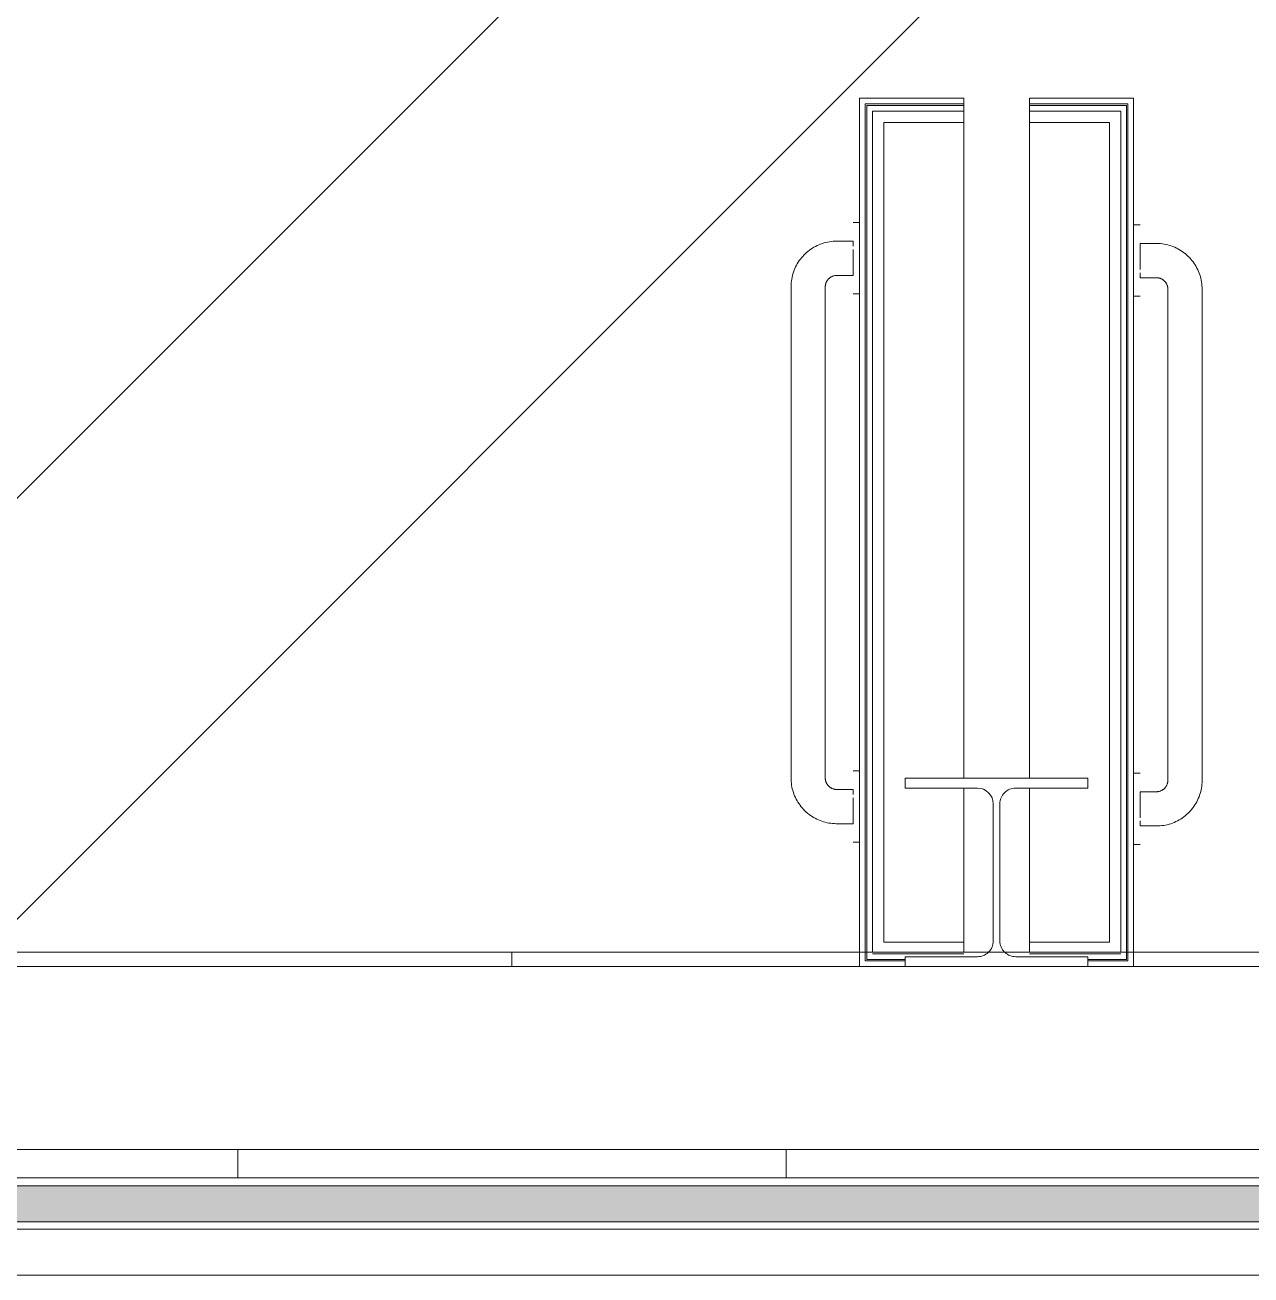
# Model space of a CAD drawing. Header units: inches. Extents: x -1442 to 61540, y -36095 to 93.
# Drawn here: x 59608.1 to 59661.8, y -22800.8 to -22746.1 of the extents above; entities that cross this region are included whole.
import ezdxf

# ---------------------------------------------------------------- set-up
doc = ezdxf.new("R2010")
doc.units = ezdxf.units.IN
doc.header["$MEASUREMENT"] = 0
for name, color, linetype, lineweight in [('A-DETL', 90, 'Continuous', 9), ('A-DETL-GENF', 92, 'Continuous', 9), ('A-FLOR', 192, 'Continuous', 9), ('A-FLOR-PATT', 8, 'Continuous', 9), ('A-WALL', 113, 'Continuous', 9), ('A-WALL-PATT', 111, 'Continuous', 15), ('I-WALL', 2, 'Continuous', 9), ('L-SITE-WALL', 31, 'Continuous', 9), ('Q-SPCQ', 91, 'Continuous', 9), ('S-BEAM', 12, 'Continuous', 9), ('S-COLS', 52, 'Continuous', 9)]:
    doc.layers.add(name, color=color, linetype=linetype, lineweight=lineweight)

# ---------------------------------------------------------------- blocks, each defined once
blk = doc.blocks.new('817_Grab_Bars - 8170-001240-25748-Life Safety Plan')
at = {"layer": 'Q-SPCQ', "color": 7}
for p, q in [((25395.89, -22754.734), (25395.609, -22754.734)), ((25395.609, -22755.547), (25394.89, -22755.547)), ((25395.609, -22755.767), (25395.609, -22755.547)), ((25395.609, -22755.547), (25395.609, -22755.767)), ((25395.609, -22756.297), (25395.609, -22755.908)), ((25395.609, -22755.922), (25395.609, -22756.297)), ((25395.609, -22756.827), (25395.609, -22756.297)), ((25395.609, -22756.827), (25395.609, -22757.047)), ((25395.609, -22757.047), (25395.609, -22756.827)), ((25392.89, -22757.547), (25392.89, -22779.047)), ((25394.39, -22779.047), (25394.39, -22757.547)), ((25394.89, -22757.047), (25395.609, -22757.047)), ((25395.609, -22757.859), (25395.89, -22757.859)), ((25395.89, -22778.734), (25395.609, -22778.734)), ((25395.609, -22779.547), (25394.89, -22779.547)), ((25395.609, -22779.767), (25395.609, -22779.547)), ((25395.609, -22779.547), (25395.609, -22779.767)), ((25395.609, -22780.297), (25395.609, -22779.908)), ((25395.609, -22779.922), (25395.609, -22780.297)), ((25395.609, -22780.827), (25395.609, -22780.297)), ((25394.89, -22781.047), (25395.609, -22781.047)), ((25395.609, -22780.827), (25395.609, -22781.047)), ((25395.609, -22781.047), (25395.609, -22780.827)), ((25395.609, -22781.859), (25395.89, -22781.859))]:
    blk.add_line(p, q, dxfattribs=at)
at = {"layer": 'Q-SPCQ', "color": 7, "flags": 128}
for points in [[(25394.89, -22755.547), (25394.81, -22755.549), (25394.73, -22755.553), (25394.651, -22755.561), (25394.572, -22755.572), (25394.493, -22755.587), (25394.415, -22755.604), (25394.338, -22755.625), (25394.261, -22755.648), (25394.186, -22755.675), (25394.111, -22755.705), (25394.038, -22755.737), (25393.967, -22755.773), (25393.896, -22755.811), (25393.828, -22755.852), (25393.761, -22755.896), (25393.696, -22755.943), (25393.633, -22755.992), (25393.571, -22756.043), (25393.512, -22756.097), (25393.456, -22756.154), (25393.401, -22756.212), (25393.349, -22756.273), (25393.299, -22756.335), (25393.252, -22756.4), (25393.207, -22756.466), (25393.165, -22756.535), (25393.126, -22756.604), (25393.09, -22756.676), (25393.057, -22756.748), (25393.026, -22756.822), (25392.999, -22756.897), (25392.974, -22756.974), (25392.953, -22757.051), (25392.934, -22757.128), (25392.919, -22757.207), (25392.907, -22757.286), (25392.898, -22757.366), (25392.893, -22757.445), (25392.89, -22757.525), (25392.89, -22757.547)], [(25394.39, -22757.547), (25394.391, -22757.527), (25394.392, -22757.507), (25394.394, -22757.487), (25394.397, -22757.467), (25394.4, -22757.448), (25394.405, -22757.428), (25394.41, -22757.409), (25394.416, -22757.39), (25394.422, -22757.371), (25394.43, -22757.352), (25394.438, -22757.334), (25394.447, -22757.316), (25394.456, -22757.299), (25394.467, -22757.281), (25394.478, -22757.265), (25394.489, -22757.248), (25394.501, -22757.233), (25394.514, -22757.217), (25394.528, -22757.202), (25394.542, -22757.188), (25394.556, -22757.175), (25394.572, -22757.162), (25394.587, -22757.149), (25394.603, -22757.137), (25394.62, -22757.126), (25394.637, -22757.116), (25394.655, -22757.106), (25394.672, -22757.097), (25394.691, -22757.089), (25394.709, -22757.081), (25394.728, -22757.074), (25394.747, -22757.068), (25394.766, -22757.063), (25394.786, -22757.058), (25394.805, -22757.054), (25394.825, -22757.051), (25394.845, -22757.049), (25394.865, -22757.048), (25394.885, -22757.047), (25394.89, -22757.047)], [(25392.89, -22779.047), (25392.892, -22779.127), (25392.897, -22779.207), (25392.905, -22779.286), (25392.916, -22779.366), (25392.93, -22779.444), (25392.948, -22779.522), (25392.968, -22779.6), (25392.992, -22779.676), (25393.018, -22779.751), (25393.048, -22779.826), (25393.081, -22779.899), (25393.116, -22779.971), (25393.155, -22780.041), (25393.196, -22780.109), (25393.24, -22780.176), (25393.286, -22780.241), (25393.335, -22780.305), (25393.387, -22780.366), (25393.441, -22780.425), (25393.497, -22780.482), (25393.555, -22780.536), (25393.616, -22780.588), (25393.679, -22780.638), (25393.743, -22780.685), (25393.81, -22780.73), (25393.878, -22780.772), (25393.948, -22780.811), (25394.019, -22780.847), (25394.092, -22780.881), (25394.166, -22780.911), (25394.241, -22780.939), (25394.317, -22780.963), (25394.394, -22780.984), (25394.472, -22781.003), (25394.55, -22781.018), (25394.629, -22781.03), (25394.709, -22781.039), (25394.789, -22781.044), (25394.869, -22781.047), (25394.89, -22781.047)], [(25394.89, -22779.547), (25394.87, -22779.547), (25394.85, -22779.545), (25394.83, -22779.543), (25394.811, -22779.541), (25394.791, -22779.537), (25394.771, -22779.533), (25394.752, -22779.527), (25394.733, -22779.522), (25394.714, -22779.515), (25394.696, -22779.507), (25394.677, -22779.499), (25394.659, -22779.49), (25394.642, -22779.481), (25394.625, -22779.471), (25394.608, -22779.46), (25394.592, -22779.448), (25394.576, -22779.436), (25394.561, -22779.423), (25394.546, -22779.409), (25394.532, -22779.395), (25394.518, -22779.381), (25394.505, -22779.366), (25394.492, -22779.35), (25394.481, -22779.334), (25394.469, -22779.317), (25394.459, -22779.3), (25394.449, -22779.283), (25394.44, -22779.265), (25394.432, -22779.247), (25394.424, -22779.228), (25394.417, -22779.209), (25394.411, -22779.19), (25394.406, -22779.171), (25394.401, -22779.152), (25394.398, -22779.132), (25394.394, -22779.112), (25394.392, -22779.092), (25394.391, -22779.072), (25394.39, -22779.052), (25394.39, -22779.047)]]:
    blk.add_lwpolyline(points, dxfattribs=at)
blk = doc.blocks.new('Locker Rooms and Restrooms_rvt-2-Life Safety Plan')
at = {"layer": 'A-FLOR-PATT'}
h = blk.add_hatch(dxfattribs=at)
h.set_pattern_fill('FP_9', color=27, style=0, pattern_type=2)
h.set_pattern_definition([(0, (59653.432, -22758.5), (-48, 23.995), [48, 0, 0, 0]), (90, (59677.43, -22770.497), (-48, 3e-15), [11.997, -11.997]), (90, (59665.43, -22758.5), (-48, 3e-15), [11.997, -11.997]), (90, (59689.43, -22758.5), (-48, 3e-15), [11.997, -11.997]), (0, (59653.432, -22746.502), (-48, 23.995), [48, 0, 0, 0]), (90, (59701.43, -22770.497), (-48, 3e-15), [11.997, -11.997])])
h.paths.add_polyline_path([(25341.046, -22796.552), (25502.14, -22796.552), (25502.14, -22795.303), (25336.745, -22795.303), (25336.745, -22796.552), (25340.402, -22796.552)], flags=0)
h.paths.add_polyline_path([(25451.671, -22787.303), (25451.921, -22787.303), (25451.984, -22787.053), (25452.234, -22786.99), (25452.234, -22786.74), (25451.921, -22787.053)], flags=0)
h.paths.add_polyline_path([(25407.89, -22787.303), (25407.328, -22786.74), (25407.328, -22786.99), (25407.578, -22787.053), (25407.64, -22787.303)], flags=0)
h.paths.add_polyline_path([(25437.988, -22787.303), (25451.671, -22787.303), (25451.671, -22786.678), (25407.89, -22786.678), (25407.89, -22787.303), (25419.466, -22787.303)], flags=0)
h.paths.add_polyline_path([(25344.203, -22787.303), (25344.453, -22787.303), (25344.515, -22787.053), (25344.765, -22786.99), (25344.765, -22786.74), (25344.453, -22787.053)], flags=0)
h.paths.add_polyline_path([(25344.203, -22787.303), (25344.203, -22786.678), (25336.745, -22786.678), (25336.745, -22787.303), (25342.791, -22787.303)], flags=0)
h.paths.add_polyline_path([(25457.296, -22787.303), (25456.734, -22786.74), (25456.734, -22786.99), (25456.984, -22787.053), (25457.046, -22787.303)], flags=0)
h.paths.add_polyline_path([(25502.14, -22787.303), (25502.14, -22786.678), (25457.296, -22786.678), (25457.296, -22787.303), (25501.078, -22787.303)], flags=0)
h.paths.add_polyline_path([(25349.578, -22787.303), (25349.828, -22787.303), (25349.265, -22786.74), (25349.265, -22786.99), (25349.515, -22787.053)], flags=0)
h.paths.add_polyline_path([(25395.89, -22787.303), (25396.14, -22787.303), (25396.203, -22787.053), (25396.453, -22786.99), (25396.453, -22786.74), (25396.14, -22787.053)], flags=0)
h.paths.add_polyline_path([(25349.828, -22787.303), (25395.89, -22787.303), (25395.89, -22786.678), (25349.828, -22786.678), (25349.828, -22787.053)], flags=0)
h.paths.add_polyline_path([(25401.054, -22786.869), (25401.329, -22786.678), (25400.453, -22786.74), (25400.453, -22786.869), (25400.943, -22786.869)], flags=0)
h.paths.add_polyline_path([(25403.328, -22786.869), (25403.328, -22786.678), (25402.415, -22786.74), (25402.726, -22786.869)], flags=0)
at = {"layer": 'A-WALL-PATT', "lineweight": 9}
h = blk.add_hatch(dxfattribs=at)
h.set_pattern_fill('FP_10', style=0, pattern_type=2)
h.set_pattern_definition([(296.565, (34306.39, 34.56), (0.0002, 230.39997), [25.76, -489.431]), (33.69, (34317.91, 11.52), (0.0005, 230.3997), [41.536, -789.183]), (33.69, (34548.31, 11.52), (0.0005, 230.3997), [41.536, -789.183]), (33.69, (34778.71, 11.52), (0.0005, 230.3997), [41.536, -789.183]), (116.565, (34352.47, 34.56), (0.0002, 230.39997), [25.76, -489.431]), (213.69, (34340.95, 57.6), (0.0005, 230.3997), [41.536, -789.183]), (213.69, (34571.35, 57.6), (0.0005, 230.3997), [41.536, -789.183]), (213.69, (34801.75, 57.6), (0.0005, 230.3997), [41.536, -789.183]), (26.565, (34398.55, 34.56), (0.0002, 230.4), [51.519, -463.671]), (26.565, (34628.95, 34.56), (0.0002, 230.4), [51.519, -463.671]), (270, (34444.63, 57.6), (230.4, 1e-14), [23.04, -207.36]), (225, (34444.63, 34.56), (-3e-14, 230.3994), [32.583, -293.251]), (135, (34421.59, 11.52), (3e-14, 230.3994), [32.583, -293.251]), (288.435, (34352.47, 103.68), (-0.0002, 230.40039), [36.429, -692.159]), (18.435, (34364, 69.12), (-0.0002, 230.4004), [36.429, -692.159]), (18.435, (34594.4, 69.12), (-0.0002, 230.4004), [36.429, -692.159]), (18.435, (34824.8, 69.12), (-0.0002, 230.4004), [36.429, -692.159]), (135, (34398.55, 80.64), (3e-14, 230.3994), [32.583, -293.251]), (180, (34375.5, 103.68), (-3e-14, -230.4), [23.04, -207.36]), (251.565, (34294.87, 161.28), (0.0002, 230.40039), [36.429, -692.159]), (315, (34283.35, 126.72), (-3e-14, 230.3994), [32.583, -293.251]), (71.565, (34306.39, 103.68), (0.0002, 230.40039), [36.429, -692.159]), (135, (34317.91, 138.24), (3e-14, 230.3994), [32.583, -293.251]), (225, (34387.03, 161.28), (-3e-14, 230.3994), [32.583, -293.251]), (123.69, (34363.99, 138.24), (0.00055, 230.3997), [41.536, -789.183]), (123.69, (34594.39, 138.24), (0.00055, 230.3997), [41.536, -789.183]), (26.565, (34340.95, 172.8), (0.0002, 230.4), [25.76, -489.431]), (26.565, (34571.35, 172.8), (0.0002, 230.4), [25.76, -489.431]), (315, (34363.99, 184.32), (-3e-14, 230.3994), [32.583, -293.251]), (213.69, (34467.67, 218.88), (0.0005, 230.3997), [41.536, -789.183]), (213.69, (34698.07, 218.88), (0.0005, 230.3997), [41.536, -789.183]), (213.69, (34928.47, 218.88), (0.0005, 230.3997), [41.536, -789.183]), (296.565, (34433.11, 195.84), (0.0002, 230.39997), [25.76, -489.431]), (45, (34444.63, 172.8), (3e-14, 230.3994), [32.583, -293.251]), (90, (34467.67, 195.84), (-230.4, 1e-14), [23.04, -207.36]), (213.69, (34364, 230.4), (0.0005, 230.3997), [41.536, -789.183]), (213.69, (34594.4, 230.4), (0.0005, 230.3997), [41.536, -789.183]), (213.69, (34824.8, 230.4), (0.0005, 230.3997), [41.536, -789.183]), (315, (34329.43, 207.36), (-3e-14, 230.3994), [16.292, -309.543]), (26.565, (34340.95, 195.84), (0.0002, 230.4), [25.76, -489.431]), (26.565, (34571.35, 195.84), (0.0002, 230.4), [25.76, -489.431]), (90, (34364, 207.36), (-230.4, 1e-14), [23.04, -207.36]), (333.435, (34271.83, 218.88), (-0.0002, 230.4), [25.76, -489.431]), (333.435, (34502.23, 218.88), (-0.0002, 230.4), [25.76, -489.431]), (243.435, (34294.87, 207.36), (-0.0002, 230.39997), [25.76, -489.431]), (161.565, (34283.35, 184.32), (0.0002, 230.4004), [36.429, -692.159]), (161.565, (34513.75, 184.32), (0.0002, 230.4004), [36.429, -692.159]), (161.565, (34744.15, 184.32), (0.0002, 230.4004), [36.429, -692.159]), (45, (34248.79, 195.84), (3e-14, 230.3994), [32.583, -293.251]), (26.565, (34260.31, 0), (0.0002, 230.4), [25.76, -489.431]), (26.565, (34490.71, 0), (0.0002, 230.4), [25.76, -489.431]), (116.565, (34283.35, 11.52), (0.0002, 230.39997), [25.76, -489.431]), (206.565, (34271.83, 34.56), (0.0002, 230.4), [25.76, -489.431]), (206.565, (34502.23, 34.56), (0.0002, 230.4), [25.76, -489.431]), (296.565, (34248.79, 23.04), (0.0002, 230.39997), [25.76, -489.431]), (14.036, (34421.6, 103.68), (0.0007, 230.4001), [47.498, -902.465]), (14.036, (34652, 103.68), (0.0007, 230.4001), [47.498, -902.465]), (14.036, (34882.4, 103.68), (0.0007, 230.4001), [47.498, -902.465]), (14.036, (35112.8, 103.68), (0.0007, 230.4001), [47.498, -902.465]), (135, (34467.67, 115.2), (3e-14, 230.3994), [32.583, -293.251]), (198.435, (34444.63, 138.24), (-0.0002, 230.4004), [36.429, -692.159]), (198.435, (34675.03, 138.24), (-0.0002, 230.4004), [36.429, -692.159]), (198.435, (34905.43, 138.24), (-0.0002, 230.4004), [36.429, -692.159]), (296.565, (34410.07, 126.72), (0.0002, 230.39997), [25.76, -489.431]), (333.435, (34260.31, 69.12), (-0.0002, 230.4), [25.76, -489.431]), (333.435, (34490.71, 69.12), (-0.0002, 230.4), [25.76, -489.431]), (45, (34283.35, 57.6), (3e-14, 230.3994), [16.292, -309.543]), (116.565, (34294.87, 69.12), (0.0002, 230.39997), [25.76, -489.431]), (225, (34283.35, 92.16), (-3e-14, 230.3994), [32.583, -293.251])])
h.paths.add_polyline_path([(25406.828, -22786.99), (25407.328, -22786.99), (25407.328, -22786.74), (25405.89, -22786.869), (25405.89, -22786.99)], flags=0)
h.paths.add_polyline_path([(25407.578, -22786.99), (25407.576, -22786.678), (25407.328, -22786.74)], flags=0)
at = {"layer": 'A-FLOR', "color": 7}
blk.add_line((25336.745, -22796.552), (25502.14, -22796.552), dxfattribs=at)
at = {"layer": 'A-WALL', "color": 7}
for p, q in [((25400.453, -22749.541), (25400.453, -22749.291)), ((25403.328, -22749.291), (25403.328, -22749.541)), ((25396.203, -22749.541), (25396.14, -22749.541)), ((25396.14, -22749.541), (25396.14, -22786.678)), ((25400.453, -22749.541), (25396.203, -22749.541)), ((25396.453, -22749.604), (25396.203, -22749.604)), ((25396.203, -22749.604), (25396.203, -22786.678)), ((25400.453, -22749.604), (25396.453, -22749.604)), ((25396.953, -22749.854), (25396.453, -22749.854)), ((25396.453, -22749.854), (25396.453, -22786.678)), ((25400.453, -22749.854), (25396.953, -22749.854)), ((25400.453, -22749.604), (25400.453, -22749.541)), ((25400.453, -22749.854), (25400.453, -22749.604)), ((25400.453, -22750.354), (25400.453, -22749.854)), ((25407.578, -22749.541), (25403.328, -22749.541)), ((25403.328, -22749.541), (25403.328, -22749.604)), ((25407.328, -22749.604), (25403.328, -22749.604)), ((25403.328, -22749.604), (25403.328, -22749.854)), ((25406.828, -22749.854), (25403.328, -22749.854)), ((25403.328, -22749.854), (25403.328, -22750.354)), ((25407.328, -22749.854), (25406.828, -22749.854)), ((25407.578, -22749.604), (25407.328, -22749.604)), ((25407.328, -22749.854), (25407.328, -22786.678)), ((25407.64, -22749.541), (25407.578, -22749.541)), ((25407.578, -22749.604), (25407.578, -22786.678)), ((25407.64, -22749.541), (25407.64, -22786.678)), ((25396.953, -22750.354), (25396.953, -22786.24)), ((25400.453, -22750.354), (25396.953, -22750.354)), ((25406.828, -22750.354), (25403.328, -22750.354)), ((25406.828, -22750.354), (25406.828, -22786.24)), ((25396.953, -22786.24), (25400.453, -22786.24)), ((25403.328, -22786.24), (25406.828, -22786.24)), ((25396.14, -22786.678), (25396.14, -22787.053)), ((25396.14, -22787.053), (25396.203, -22787.053)), ((25396.203, -22786.678), (25396.203, -22786.99)), ((25396.203, -22786.99), (25396.453, -22786.99)), ((25396.203, -22787.053), (25397.89, -22787.053)), ((25396.453, -22786.74), (25396.953, -22786.74)), ((25396.453, -22786.99), (25397.89, -22786.99)), ((25396.953, -22786.74), (25400.453, -22786.74)), ((25403.328, -22786.74), (25406.828, -22786.74)), ((25405.89, -22786.99), (25407.328, -22786.99)), ((25405.89, -22787.053), (25407.578, -22787.053)), ((25406.828, -22786.74), (25407.328, -22786.74)), ((25407.328, -22786.99), (25407.578, -22786.99)), ((25407.578, -22786.678), (25407.578, -22786.99)), ((25407.578, -22787.053), (25407.64, -22787.053)), ((25407.64, -22786.678), (25407.64, -22787.053))]:
    blk.add_line(p, q, dxfattribs=at)
at = {"layer": 'I-WALL', "color": 250, "lineweight": 15}
for p, q in [((25396.14, -22749.291), (25395.89, -22749.291)), ((25395.89, -22749.291), (25395.89, -22786.678)), ((25400.453, -22749.291), (25396.14, -22749.291)), ((25407.64, -22749.291), (25403.328, -22749.291)), ((25407.89, -22749.291), (25407.64, -22749.291)), ((25407.89, -22786.678), (25407.89, -22749.291)), ((25400.453, -22779.053), (25400.453, -22750.354)), ((25403.328, -22750.354), (25403.328, -22779.053)), ((25400.453, -22786.24), (25400.453, -22779.486)), ((25403.328, -22779.486), (25403.328, -22786.24)), ((25400.453, -22786.678), (25400.453, -22786.24)), ((25403.328, -22786.24), (25403.328, -22786.678)), ((25395.89, -22786.678), (25395.89, -22787.303)), ((25407.89, -22787.303), (25407.89, -22786.678)), ((25395.89, -22787.303), (25396.14, -22787.303)), ((25396.14, -22787.303), (25397.89, -22787.303)), ((25405.89, -22787.303), (25407.64, -22787.303)), ((25407.64, -22787.303), (25407.89, -22787.303))]:
    blk.add_line(p, q, dxfattribs=at)
at = {"lineweight": 9}
blk.add_blockref('817_Grab_Bars - 8170-001240-25748-Life Safety Plan', (0, 0), dxfattribs=at)
at = {"lineweight": 9, "rotation": 180}
blk.add_blockref('817_Grab_Bars - 8170-001240-25748-Life Safety Plan', (50803.78, -45536.694), dxfattribs=at)
blk = doc.blocks.new('Struct_Xcel_Sports Complex_rvt-2-Life Safety Plan')
at = {"layer": 'L-SITE-WALL', "color": 7}
blk.add_line((25834.015, -22798.803), (25244.304, -22798.803), dxfattribs=at)
blk = doc.blocks.new('W-Wide Flange-Column - B2_E-V12-Life Safety Plan')
at = {"layer": 'S-COLS', "lineweight": 13}
for p, q in [((4, 4.125), (-4, 4.125)), ((-4, 4.125), (-4, 3.691)), ((4, 3.691), (4, 4.125)), ((-4, 3.691), (-0.836, 3.691)), ((0.836, 3.691), (4, 3.691)), ((-0.145, 3), (-0.145, -3)), ((0.145, -3), (0.145, 3)), ((-0.836, -3.691), (-4, -3.691)), ((-4, -3.691), (-4, -4.125)), ((4, -3.691), (0.836, -3.691)), ((4, -4.125), (4, -3.691)), ((-4, -4.125), (4, -4.125))]:
    blk.add_line(p, q, dxfattribs=at)
for centre, start, end in [((-0.836, 3), 47.467, 90), ((-0.836, 3), 0, 45), ((0.836, 3), 135, 180), ((0.836, 3), 90, 132.533), ((-0.836, -3), 270, 0), ((0.836, -3), 180, 270)]:
    blk.add_arc(centre, 0.691, start, end, dxfattribs=at)
blk = doc.blocks.new('Girt_C - 8_D-1405500-Life Safety Plan')
at = {"layer": 'S-BEAM'}
for p, q in [((25396.14, -22787.303), (25349.578, -22787.303)), ((25451.921, -22787.303), (25407.64, -22787.303)), ((25336.745, -22795.303), (25502.14, -22795.303))]:
    blk.add_line(p, q, dxfattribs=at)

msp = doc.modelspace()

# ---------------------------------------------------------------- hatches: boundary and pattern name
at = {"layer": 'A-DETL-GENF'}
h = msp.add_hatch(dxfattribs=at)
h.set_pattern_fill('FP_8', color=8, style=0, pattern_type=2)
h.set_pattern_definition([(45, (34248.79, 0), (-38.01406, 38.01406), []), (45, (34248.79, 57.6), (-38.01406, 38.01406), [])])
h.paths.add_polyline_path([(59812.87, -22786.678), (59986.057, -22786.553), (59986.057, -22369.553), (59556.557, -22369.596), (59556.557, -22786.678), (59812.869, -22786.678)], flags=0)
at = {"layer": 'A-WALL-PATT', "lineweight": 9, "transparency": 33554649}
msp.add_hatch(color=256, dxfattribs=at).paths.add_polyline_path([(59723.825, -22798.48), (59921.619, -22798.48), (59921.619, -22796.906), (59585.599, -22796.906), (59585.599, -22798.48)], flags=0)

# ---------------------------------------------------------------- linework, layer by layer
at = {"layer": 'A-DETL'}
msp.add_line((59556.557, -22786.678), (59986.057, -22786.678), dxfattribs=at)
at = {"layer": 'A-WALL', "lineweight": 15}
for p, q in [((59921.619, -22796.906), (59585.599, -22796.906)), ((59585.599, -22798.48), (59921.619, -22798.48))]:
    msp.add_line(p, q, dxfattribs=at)
at = {"layer": 'L-SITE-WALL'}
for p, q in [((59493.096, -22798.803), (60082.807, -22798.803)), ((60535.682, -22800.803), (59493.129, -22800.803))]:
    msp.add_line(p, q, dxfattribs=at)

# ---------------------------------------------------------------- block references
at = {"color": 250, "lineweight": 5}
for name in ['Struct_Xcel_Sports Complex_rvt-2-Life Safety Plan', 'Locker Rooms and Restrooms_rvt-2-Life Safety Plan']:
    msp.add_blockref(name, (34248.791, 0), dxfattribs=at)
at = {"layer": 'S-BEAM'}
msp.add_blockref('Girt_C - 8_D-1405500-Life Safety Plan', (34248.791, 0), dxfattribs=at)
at = {"layer": 'S-COLS', "rotation": 180}
msp.add_blockref('W-Wide Flange-Column - B2_E-V12-Life Safety Plan', (59650.682, -22783.178), dxfattribs=at)

doc.saveas('drawing.dxf')
